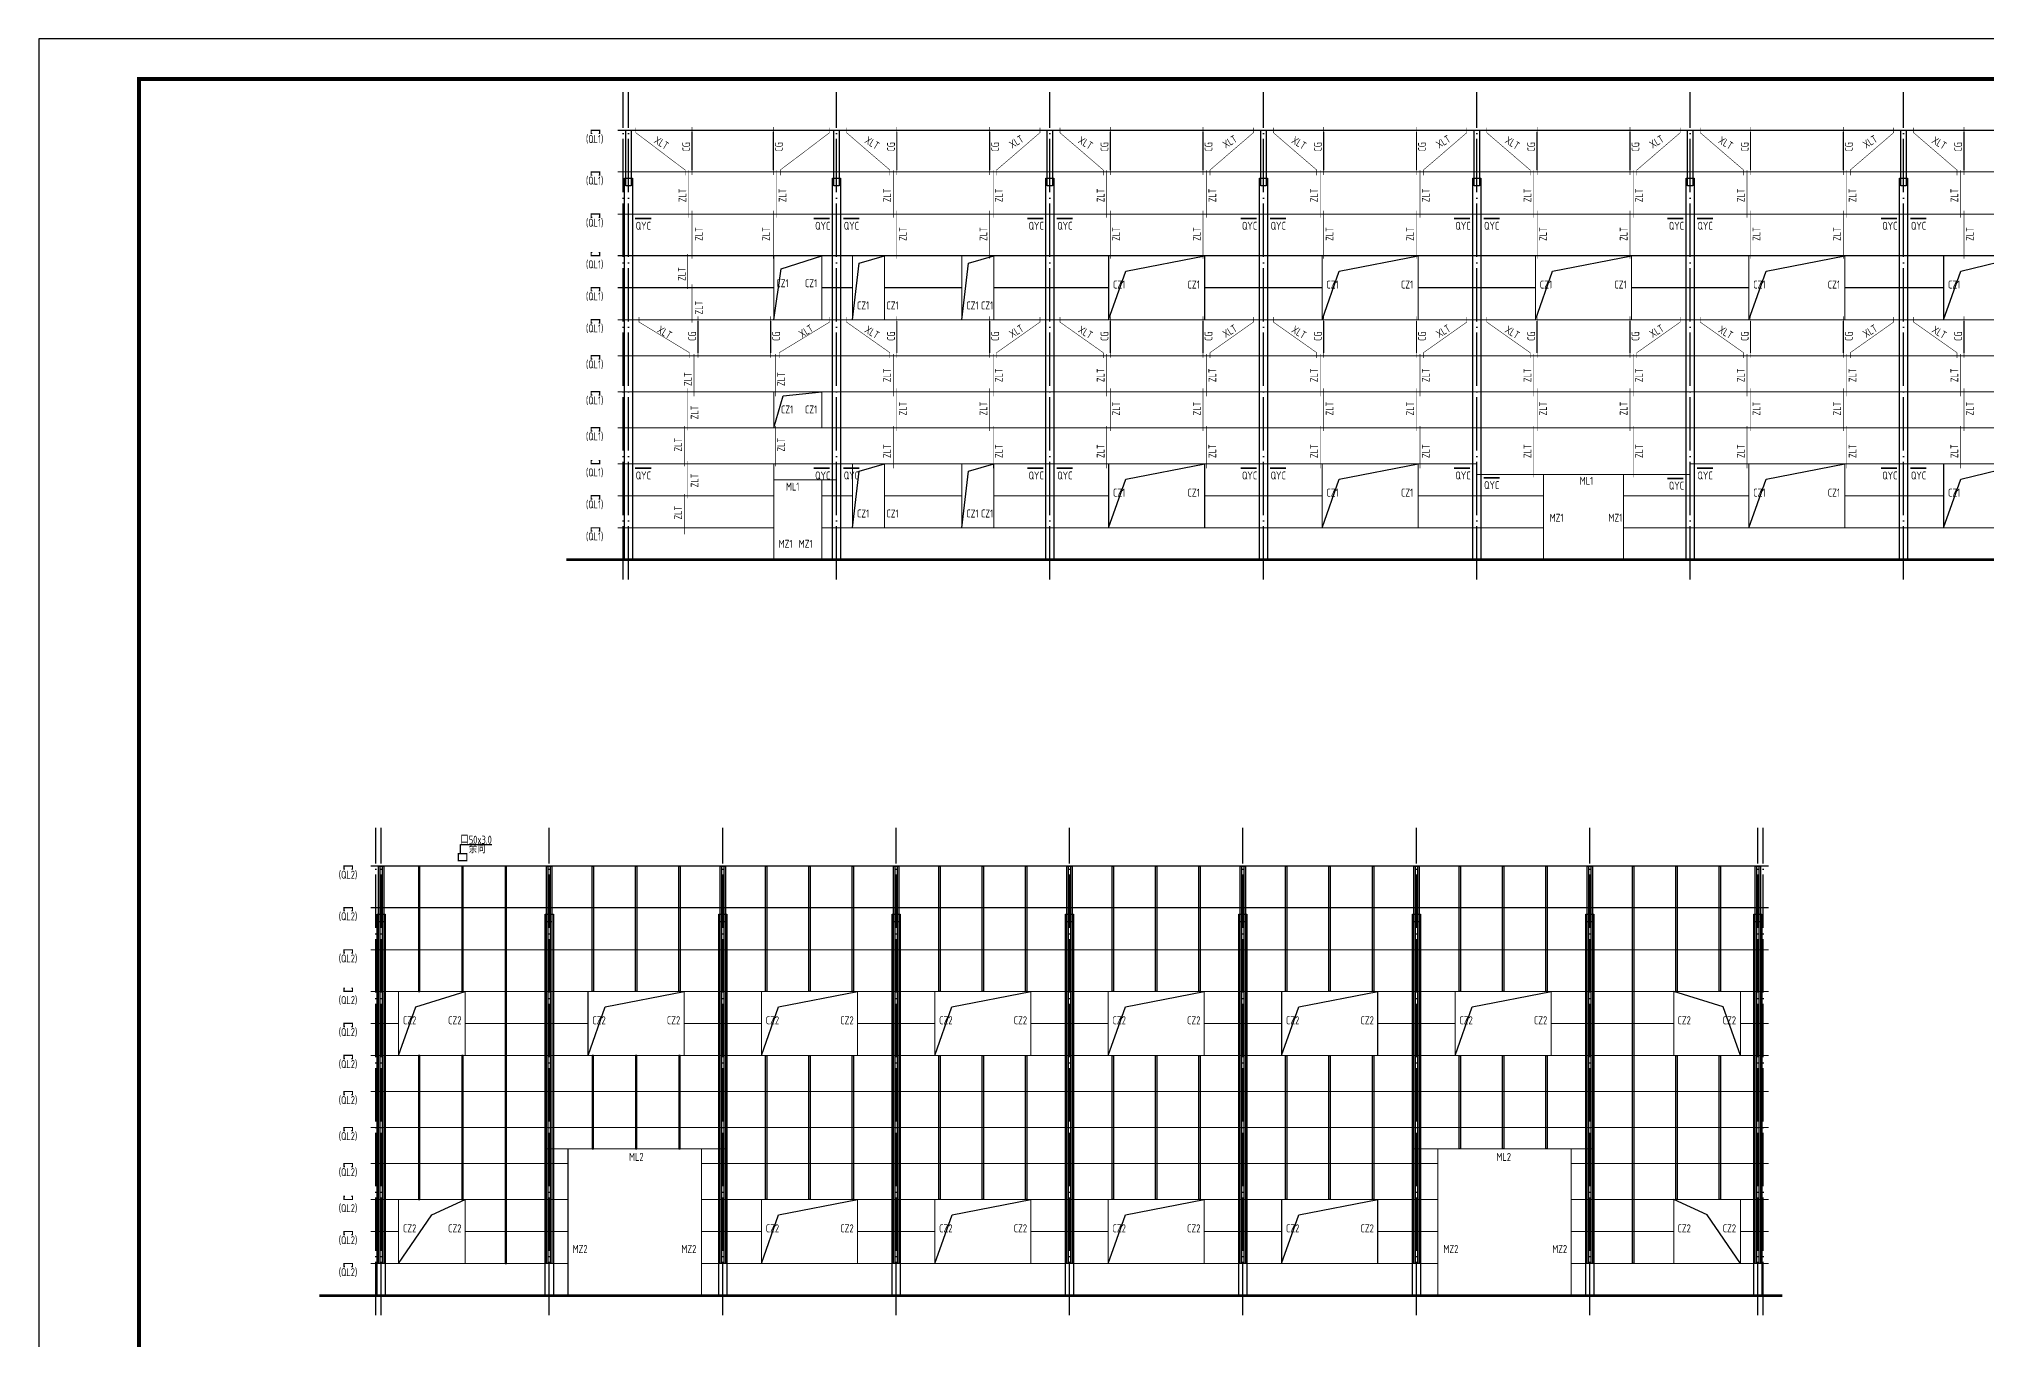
# Model space of a CAD drawing. Extents: x 19118 to 566552, y -1188739 to 92943.
# Drawn here: x 77812 to 150798, y -749253 to -700514 of the extents above; entities that cross this region are included whole.
import ezdxf

# ---------------------------------------------------------------- set-up
doc = ezdxf.new("R2010")
doc.units = 0
doc.header["$LTSCALE"] = 1000
doc.header["$MEASUREMENT"] = 0
doc.linetypes.add('DOTE', pattern=[2.42, 2, -0.2, 0.02, -0.2])
for name, color, linetype in [('3T_BAR', 7, 'CONTINUOUS'), ('621', 2, 'CONTINUOUS'), ('A_DE_DETAIL_3', 144, 'CONTINUOUS'), ('AXIS', 3, 'CONTINUOUS'), ('DOTE', 9, 'DOTE'), ('PUB_TITLE', 4, 'CONTINUOUS'), ('QL', 4, 'CONTINUOUS'), ('TEXT', 7, 'CONTINUOUS'), ('THICK', 6, 'CONTINUOUS'), ('屋面隅撑', 1, 'CONTINUOUS'), ('檩条拉条', 253, 'CONTINUOUS'), ('窗线', 124, 'CONTINUOUS')]:
    doc.layers.add(name, color=color, linetype=linetype)
doc.layers.add('基础堆坡', color=40, linetype='CONTINUOUS', lineweight=25)
doc.styles.add('TSSD_Rein', font='atssdeng.shx', dxfattribs={"width": 0.7, "bigfont": 'atssdchn.shx'})

msp = doc.modelspace()

# ---------------------------------------------------------------- linework, layer by layer
at = {"layer": '3T_BAR', "const_width": 100}
for points in [[(97585.86, -720039.62), (204932.48, -720039.62)], [(88320.71, -747619.82), (143155.28, -747619.82)]]:
    msp.add_lwpolyline(points, dxfattribs=at)
at = {"layer": '621', "const_width": 45}
for points in [[(98550.55, -704059.62), (98510.56, -704059.62), (98510.56, -703939.62), (98830.55, -703939.62), (98830.55, -704059.62), (98790.56, -704059.62)], [(98550.55, -705619.62), (98510.56, -705619.62), (98510.56, -705499.62), (98830.55, -705499.62), (98830.55, -705619.62), (98790.56, -705619.62)], [(98550.55, -707199.62), (98510.56, -707199.62), (98510.56, -707079.62), (98830.55, -707079.62), (98830.55, -707199.62), (98790.56, -707199.62)], [(98550.55, -708519.62), (98510.56, -708519.62), (98510.56, -708639.62), (98830.55, -708639.62), (98830.55, -708519.62), (98790.56, -708519.62)], [(98550.55, -709959.62), (98510.56, -709959.62), (98510.56, -709839.62), (98830.55, -709839.62), (98830.55, -709959.62), (98790.56, -709959.62)], [(98550.55, -711159.62), (98510.56, -711159.62), (98510.56, -711039.62), (98830.55, -711039.62), (98830.55, -711159.62), (98790.56, -711159.62)], [(98550.55, -712509.62), (98510.56, -712509.62), (98510.56, -712389.62), (98830.55, -712389.62), (98830.55, -712509.62), (98790.56, -712509.62)], [(98550.55, -713859.62), (98510.56, -713859.62), (98510.56, -713739.62), (98830.55, -713739.62), (98830.55, -713859.62), (98790.56, -713859.62)], [(98550.55, -715209.62), (98510.56, -715209.62), (98510.56, -715089.62), (98830.55, -715089.62), (98830.55, -715209.62), (98790.56, -715209.62)], [(98550.55, -716319.62), (98510.56, -716319.62), (98510.56, -716439.62), (98830.55, -716439.62), (98830.55, -716319.62), (98790.56, -716319.62)], [(98550.55, -717759.62), (98510.56, -717759.62), (98510.56, -717639.62), (98830.55, -717639.62), (98830.55, -717759.62), (98790.56, -717759.62)], [(98550.55, -718959.62), (98510.56, -718959.62), (98510.56, -718839.62), (98830.55, -718839.62), (98830.55, -718959.62), (98790.56, -718959.62)], [(93533.26, -731199.26), (93533.26, -731199.26), (93533.26, -731056.24), (93853.25, -731056.24), (93853.25, -731199.26)], [(93533.26, -731199.26), (93533.26, -731199.26), (93533.26, -731319.26), (93853.25, -731319.26), (93853.25, -731199.26)], [(89285.41, -731639.82), (89245.42, -731639.82), (89245.42, -731519.82), (89565.41, -731519.82), (89565.41, -731639.82), (89525.41, -731639.82)], [(89285.41, -733199.82), (89245.42, -733199.82), (89245.42, -733079.82), (89565.41, -733079.82), (89565.41, -733199.82), (89525.41, -733199.82)], [(89285.41, -734779.82), (89245.42, -734779.82), (89245.42, -734659.82), (89565.41, -734659.82), (89565.41, -734779.82), (89525.41, -734779.82)], [(89285.41, -736099.82), (89245.42, -736099.82), (89245.42, -736219.82), (89565.41, -736219.82), (89565.41, -736099.82), (89525.41, -736099.82)], [(89285.41, -737539.82), (89245.42, -737539.82), (89245.42, -737419.82), (89565.41, -737419.82), (89565.41, -737539.82), (89525.41, -737539.82)], [(89285.41, -738739.82), (89245.42, -738739.82), (89245.42, -738619.82), (89565.41, -738619.82), (89565.41, -738739.82), (89525.41, -738739.82)], [(89285.41, -740089.82), (89245.42, -740089.82), (89245.42, -739969.82), (89565.41, -739969.82), (89565.41, -740089.82), (89525.41, -740089.82)], [(89285.41, -741439.82), (89245.42, -741439.82), (89245.42, -741319.82), (89565.41, -741319.82), (89565.41, -741439.82), (89525.41, -741439.82)], [(89285.41, -742789.82), (89245.42, -742789.82), (89245.42, -742669.82), (89565.41, -742669.82), (89565.41, -742789.82), (89525.41, -742789.82)], [(89285.41, -743899.82), (89245.42, -743899.82), (89245.42, -744019.82), (89565.41, -744019.82), (89565.41, -743899.82), (89525.41, -743899.82)], [(89285.41, -745339.82), (89245.42, -745339.82), (89245.42, -745219.82), (89565.41, -745219.82), (89565.41, -745339.82), (89525.41, -745339.82)], [(89285.41, -746539.82), (89245.42, -746539.82), (89245.42, -746419.82), (89565.41, -746419.82), (89565.41, -746539.82), (89525.41, -746539.82)]]:
    msp.add_lwpolyline(points, dxfattribs=at)
at = {"layer": 'A_DE_DETAIL_3'}
for points in [[(99808.4, -703939.62), (100008.4, -703939.62), (100008.4, -706026.55), (99808.4, -706026.55)], [(107608.4, -703939.62), (107808.4, -703939.62), (107808.4, -706026.55), (107608.4, -706026.55)], [(115608.4, -703939.62), (115808.4, -703939.62), (115808.4, -706026.55), (115608.4, -706026.55)], [(123608.4, -703939.62), (123808.4, -703939.62), (123808.4, -706026.55), (123608.4, -706026.55)], [(131608.4, -703939.62), (131808.4, -703939.62), (131808.4, -706026.55), (131608.4, -706026.55)], [(139608.4, -703939.62), (139808.4, -703939.62), (139808.4, -706026.55), (139608.4, -706026.55)], [(147608.4, -703939.62), (147808.4, -703939.62), (147808.4, -706026.55), (147608.4, -706026.55)], [(99758.4, -705739.62), (100058.4, -705739.62), (100058.4, -720039.62), (99758.4, -720039.62)], [(107558.4, -705739.62), (107858.4, -705739.62), (107858.4, -720039.62), (107558.4, -720039.62)], [(115558.4, -705739.62), (115858.4, -705739.62), (115858.4, -720039.62), (115558.4, -720039.62)], [(123558.4, -705739.62), (123858.4, -705739.62), (123858.4, -720039.62), (123558.4, -720039.62)], [(131558.4, -705739.62), (131858.4, -705739.62), (131858.4, -720039.62), (131558.4, -720039.62)], [(139558.4, -705739.62), (139858.4, -705739.62), (139858.4, -720039.62), (139558.4, -720039.62)], [(147558.4, -705739.62), (147858.4, -705739.62), (147858.4, -720039.62), (147558.4, -720039.62)], [(90543.25, -731519.82), (90743.25, -731519.82), (90743.25, -733606.74), (90543.25, -733606.74)], [(96843.25, -731519.82), (97043.25, -731519.82), (97043.25, -733606.74), (96843.25, -733606.74)], [(103343.25, -731519.82), (103543.25, -731519.82), (103543.25, -733606.74), (103343.25, -733606.74)], [(109843.25, -731519.82), (110043.25, -731519.82), (110043.25, -733606.74), (109843.25, -733606.74)], [(116343.25, -731519.82), (116543.25, -731519.82), (116543.25, -733606.74), (116343.25, -733606.74)], [(122843.25, -731519.82), (123043.25, -731519.82), (123043.25, -733606.74), (122843.25, -733606.74)], [(129343.25, -731519.82), (129543.25, -731519.82), (129543.25, -733606.74), (129343.25, -733606.74)], [(135843.25, -731519.82), (136043.25, -731519.82), (136043.25, -733606.74), (135843.25, -733606.74)], [(142143.25, -731519.82), (142343.25, -731519.82), (142343.25, -733606.74), (142143.25, -733606.74)], [(90493.25, -733319.82), (90793.25, -733319.82), (90793.25, -747619.82), (90493.25, -747619.82)], [(96793.25, -733319.82), (97093.25, -733319.82), (97093.25, -747619.82), (96793.25, -747619.82)], [(103293.25, -733319.82), (103593.25, -733319.82), (103593.25, -747619.82), (103293.25, -747619.82)], [(109793.25, -733319.82), (110093.25, -733319.82), (110093.25, -747619.82), (109793.25, -747619.82)], [(116293.25, -733319.82), (116593.25, -733319.82), (116593.25, -747619.82), (116293.25, -747619.82)], [(122793.25, -733319.82), (123093.25, -733319.82), (123093.25, -747619.82), (122793.25, -747619.82)], [(129293.25, -733319.82), (129593.25, -733319.82), (129593.25, -747619.82), (129293.25, -747619.82)], [(135793.25, -733319.82), (136093.25, -733319.82), (136093.25, -747619.82), (135793.25, -747619.82)], [(142093.25, -733319.82), (142393.25, -733319.82), (142393.25, -747619.82), (142093.25, -747619.82)]]:
    msp.add_lwpolyline(points, close=True, dxfattribs=at)
at = {"layer": 'DOTE', "linetype": 'DOTE'}
for p, q in [((99708.4, -720781.56), (99708.4, -702507.05)), ((99908.4, -720781.56), (99908.4, -702507.05)), ((107708.4, -720781.56), (107708.4, -702507.05)), ((115708.4, -720781.56), (115708.4, -702507.05)), ((123708.4, -720781.56), (123708.4, -702507.05)), ((131708.4, -720781.56), (131708.4, -702507.05)), ((139708.4, -720781.56), (139708.4, -702507.05)), ((147708.4, -720781.56), (147708.4, -702507.05)), ((90443.25, -748361.75), (90443.25, -730087.24)), ((90643.25, -748361.75), (90643.25, -730087.24)), ((96943.25, -748361.75), (96943.25, -730087.24)), ((103443.25, -748361.75), (103443.25, -730087.24)), ((109943.25, -748361.75), (109943.25, -730087.24)), ((116443.25, -748361.75), (116443.25, -730087.24)), ((122943.25, -748361.75), (122943.25, -730087.24)), ((129443.25, -748361.75), (129443.25, -730087.24)), ((135943.25, -748361.75), (135943.25, -730087.24)), ((142243.25, -748361.75), (142243.25, -730087.24)), ((142443.25, -748361.75), (142443.25, -730087.24))]:
    msp.add_line(p, q, dxfattribs=at)
at = {"layer": 'PUB_TITLE'}
msp.add_lwpolyline([(77811.65, -789614.24), (235461.65, -789614.24), (235461.65, -700514.24), (77811.65, -700514.24)], close=True, dxfattribs=at)
at = {"layer": 'PUB_TITLE', "const_width": 150}
msp.add_lwpolyline([(81561.65, -788114.24), (233961.65, -788114.24), (233961.65, -702014.24), (81561.65, -702014.24)], close=True, dxfattribs=at)
at = {"layer": 'QL', "const_width": 40}
for points in [[(203908.4, -703939.62), (99508.4, -703939.62)], [(203908.4, -705499.62), (99508.4, -705499.62)], [(203908.4, -707079.62), (99508.4, -707079.62)], [(203908.4, -708639.62), (99508.4, -708639.62)], [(105358.4, -711039.62), (105358.4, -708639.62)], [(107158.4, -711039.62), (107158.4, -708639.62)], [(108308.4, -711039.62), (108308.4, -708639.62)], [(109508.4, -711039.62), (109508.4, -708639.62)], [(112408.4, -711039.62), (112408.4, -708639.62)], [(113608.4, -711039.62), (113608.4, -708639.62)], [(117908.38, -711039.62), (117908.38, -708639.62)], [(121508.38, -711039.62), (121508.38, -708639.62)], [(125908.4, -711039.62), (125908.4, -708639.62)], [(129508.4, -711039.62), (129508.4, -708639.62)], [(133908.4, -711039.62), (133908.4, -708639.62)], [(137508.4, -711039.62), (137508.4, -708639.62)], [(141908.4, -711039.62), (141908.4, -708639.62)], [(145508.4, -711039.62), (145508.4, -708639.62)], [(149208.4, -711039.62), (149208.4, -708639.62)], [(105358.4, -709839.62), (99508.4, -709839.62)], [(108308.4, -709839.62), (107158.4, -709839.62)], [(112408.4, -709839.62), (109508.4, -709839.62)], [(112408.4, -709839.62), (109508.4, -709839.62)], [(115708.4, -709839.62), (113608.4, -709839.62)], [(117908.38, -709839.62), (115708.4, -709839.62)], [(125908.4, -709839.62), (121508.38, -709839.62)], [(133908.4, -709839.62), (129508.4, -709839.62)], [(141908.4, -709839.62), (137508.4, -709839.62)], [(149208.4, -709839.62), (145508.4, -709839.62)], [(203908.4, -711039.62), (99508.4, -711039.62)], [(203908.4, -712389.62), (99508.4, -712389.62)], [(203908.4, -713739.62), (99508.4, -713739.62)], [(105358.4, -715089.62), (105358.4, -713739.62)], [(107158.4, -715089.62), (107158.4, -713739.62)], [(115708.4, -715089.62), (99508.4, -715089.62)], [(155708.4, -715089.62), (115708.4, -715089.62)], [(115708.4, -716439.62), (99508.4, -716439.62)], [(105358.4, -720039.62), (105358.4, -716439.62)], [(108308.4, -718839.62), (108308.4, -716439.62)], [(109508.4, -718839.62), (109508.4, -716439.62)], [(112408.4, -718839.62), (112408.4, -716439.62)], [(113608.4, -718839.62), (113608.4, -716439.62)], [(131713.19, -716439.62), (115708.4, -716439.62)], [(117908.4, -718839.62), (117908.4, -716439.62)], [(121508.4, -718839.62), (121508.4, -716439.62)], [(125908.4, -718839.62), (125908.4, -716439.62)], [(129508.4, -718839.62), (129508.4, -716439.62)], [(155708.4, -716439.62), (139708.4, -716439.62)], [(141908.4, -718839.62), (141908.4, -716439.62)], [(145508.4, -718839.62), (145508.4, -716439.62)], [(149208.4, -718839.62), (149208.4, -716439.62)], [(107708.4, -717039.83), (105358.4, -717039.83)], [(107158.4, -720039.62), (107158.4, -717039.62)], [(131708.4, -716839.62), (139708.4, -716839.62)], [(134208.4, -716839.62), (134208.4, -720039.62)], [(137208.4, -716839.62), (137208.4, -720039.62)], [(105358.4, -717639.62), (99508.4, -717639.62)], [(108308.4, -717639.62), (107158.4, -717639.62)], [(112408.4, -717639.62), (109508.4, -717639.62)], [(115708.4, -717639.62), (113608.4, -717639.62)], [(117908.4, -717639.62), (115708.4, -717639.62)], [(125908.4, -717639.62), (121508.4, -717639.62)], [(134208.4, -717639.62), (129508.4, -717639.62)], [(141908.4, -717639.62), (137208.4, -717639.62)], [(149209.44, -717639.62), (145508.4, -717639.62)], [(105358.4, -718839.62), (99508.4, -718839.62)], [(109508.4, -718839.62), (107158.4, -718839.62)], [(115708.4, -718839.62), (109508.4, -718839.62)], [(134208.4, -718839.62), (115708.4, -718839.62)], [(155708.4, -718839.62), (137208.4, -718839.62)], [(142643.25, -731519.82), (90243.25, -731519.82)], [(142643.25, -733079.82), (90243.25, -733079.82)], [(142643.25, -734659.82), (90243.25, -734659.82)], [(142643.25, -736219.82), (90243.25, -736219.82)], [(91293.25, -738619.82), (91293.25, -736219.82)], [(93793.25, -738619.82), (93793.25, -736219.82)], [(98393.24, -738619.82), (98393.24, -736219.82)], [(101993.24, -738619.82), (101993.24, -736219.82)], [(104893.24, -738619.82), (104893.24, -736219.82)], [(108493.24, -738619.82), (108493.24, -736219.82)], [(111393.24, -738619.82), (111393.24, -736219.82)], [(114993.24, -738619.82), (114993.24, -736219.82)], [(117893.24, -738619.82), (117893.24, -736219.82)], [(121493.24, -738619.82), (121493.24, -736219.82)], [(124393.24, -738619.82), (124393.24, -736219.82)], [(127993.24, -738619.82), (127993.24, -736219.82)], [(130893.24, -738619.82), (130893.24, -736219.82)], [(134493.24, -738619.82), (134493.24, -736219.82)], [(139093.25, -738619.82), (139093.25, -736219.82)], [(141593.25, -738619.82), (141593.25, -736219.82)], [(91293.25, -737419.82), (90243.25, -737419.82)], [(98393.24, -737419.82), (93793.25, -737419.82)], [(104893.24, -737419.82), (101993.24, -737419.82)], [(111393.24, -737419.82), (108493.24, -737419.82)], [(117893.24, -737419.82), (114993.24, -737419.82)], [(124393.24, -737419.82), (121493.24, -737419.82)], [(130893.24, -737419.82), (127993.24, -737419.82)], [(139093.25, -737419.82), (134493.24, -737419.82)], [(142643.25, -737419.82), (141593.25, -737419.82)], [(142643.25, -738619.82), (90243.25, -738619.82)], [(142643.25, -739969.82), (90243.25, -739969.82)], [(142643.25, -741319.82), (90243.25, -741319.82)], [(96793.25, -742119.82), (103593.25, -742119.82)], [(97643.25, -747619.82), (97643.25, -742119.82)], [(102643.25, -747619.82), (102643.25, -742119.82)], [(136093.25, -742119.82), (129293.25, -742119.82)], [(130243.25, -747619.82), (130243.25, -742119.82)], [(135243.25, -747619.82), (135243.25, -742119.82)], [(97643.25, -742669.82), (90243.25, -742669.82)], [(130243.25, -742669.82), (102643.25, -742669.82)], [(142643.25, -742669.82), (135243.25, -742669.82)], [(97643.25, -744019.82), (90243.25, -744019.82)], [(91293.25, -746419.82), (91293.25, -744019.82)], [(93793.25, -746419.82), (93793.25, -744019.82)], [(130243.25, -744019.82), (102643.25, -744019.82)], [(104893.25, -746419.82), (104893.25, -744019.82)], [(108493.25, -746419.82), (108493.25, -744019.82)], [(111393.25, -746419.82), (111393.25, -744019.82)], [(114993.25, -746419.82), (114993.25, -744019.82)], [(117893.25, -746419.82), (117893.25, -744019.82)], [(121493.25, -746419.82), (121493.25, -744019.82)], [(124393.25, -746419.82), (124393.25, -744019.82)], [(127993.25, -746419.82), (127993.25, -744019.82)], [(142643.25, -744019.82), (135243.25, -744019.82)], [(139093.25, -746419.82), (139093.25, -744019.82)], [(141593.25, -746419.82), (141593.25, -744019.82)], [(91293.25, -745219.82), (90243.25, -745219.82)], [(97643.25, -745219.82), (93793.25, -745219.82)], [(104893.25, -745219.82), (102643.25, -745219.82)], [(111393.25, -745219.82), (108493.25, -745219.82)], [(117893.25, -745219.82), (114993.25, -745219.82)], [(124393.25, -745219.82), (121493.25, -745219.82)], [(130243.25, -745219.82), (127993.25, -745219.82)], [(139093.25, -745219.82), (135243.25, -745219.82)], [(142643.25, -745219.82), (141593.25, -745219.82)], [(97643.25, -746419.82), (90243.25, -746419.82)], [(130243.25, -746419.82), (102643.25, -746419.82)], [(142643.25, -746419.82), (135243.25, -746419.82)]]:
    msp.add_lwpolyline(points, dxfattribs=at)
at = {"layer": 'THICK'}
for points in [[(90543.25, -731519.82), (90593.25, -731519.82), (90593.25, -746419.82), (90543.25, -746419.82)], [(90693.25, -731519.82), (90743.25, -731519.82), (90743.25, -746419.82), (90693.25, -746419.82)], [(92093.25, -731519.82), (92043.25, -731519.82), (92043.25, -736219.82), (92093.25, -736219.82)], [(93718.25, -731519.82), (93668.25, -731519.82), (93668.25, -736219.82), (93718.25, -736219.82)], [(95343.25, -731519.82), (95293.25, -731519.82), (95293.25, -746419.82), (95343.25, -746419.82)], [(96843.25, -731519.82), (96893.25, -731519.82), (96893.25, -746419.82), (96843.25, -746419.82)], [(96993.25, -731519.82), (97043.25, -731519.82), (97043.25, -746419.82), (96993.25, -746419.82)], [(98543.25, -731519.82), (98593.25, -731519.82), (98593.25, -736219.82), (98543.25, -736219.82)], [(100168.25, -731519.82), (100218.25, -731519.82), (100218.25, -736219.82), (100168.25, -736219.82)], [(101793.25, -731519.82), (101843.25, -731519.82), (101843.25, -736219.82), (101793.25, -736219.82)], [(103343.25, -731519.82), (103393.25, -731519.82), (103393.25, -746419.82), (103343.25, -746419.82)], [(103493.25, -731519.82), (103543.25, -731519.82), (103543.25, -746419.82), (103493.25, -746419.82)], [(105043.25, -731519.82), (105093.25, -731519.82), (105093.25, -736219.82), (105043.25, -736219.82)], [(106668.25, -731519.82), (106718.25, -731519.82), (106718.25, -736219.82), (106668.25, -736219.82)], [(108293.25, -731519.82), (108343.25, -731519.82), (108343.25, -736219.82), (108293.25, -736219.82)], [(109843.25, -731519.82), (109893.25, -731519.82), (109893.25, -746419.82), (109843.25, -746419.82)], [(109993.25, -731519.82), (110043.25, -731519.82), (110043.25, -746419.82), (109993.25, -746419.82)], [(111543.25, -731519.82), (111593.25, -731519.82), (111593.25, -736219.82), (111543.25, -736219.82)], [(113168.25, -731519.82), (113218.25, -731519.82), (113218.25, -736219.82), (113168.25, -736219.82)], [(114793.25, -731519.82), (114843.25, -731519.82), (114843.25, -736219.82), (114793.25, -736219.82)], [(116343.25, -731519.82), (116393.25, -731519.82), (116393.25, -746419.82), (116343.25, -746419.82)], [(116493.25, -731519.82), (116543.25, -731519.82), (116543.25, -746419.82), (116493.25, -746419.82)], [(118043.25, -731519.82), (118093.25, -731519.82), (118093.25, -736219.82), (118043.25, -736219.82)], [(119668.25, -731519.82), (119718.25, -731519.82), (119718.25, -736219.82), (119668.25, -736219.82)], [(121293.25, -731519.82), (121343.25, -731519.82), (121343.25, -736219.82), (121293.25, -736219.82)], [(122843.25, -731519.82), (122893.25, -731519.82), (122893.25, -746419.82), (122843.25, -746419.82)], [(122993.25, -731519.82), (123043.25, -731519.82), (123043.25, -746419.82), (122993.25, -746419.82)], [(124543.25, -731519.82), (124593.25, -731519.82), (124593.25, -736219.82), (124543.25, -736219.82)], [(126168.25, -731519.82), (126218.25, -731519.82), (126218.25, -736219.82), (126168.25, -736219.82)], [(127793.25, -731519.82), (127843.25, -731519.82), (127843.25, -736219.82), (127793.25, -736219.82)], [(129343.25, -731519.82), (129393.25, -731519.82), (129393.25, -746419.82), (129343.25, -746419.82)], [(129493.25, -731519.82), (129543.25, -731519.82), (129543.25, -746419.82), (129493.25, -746419.82)], [(131043.25, -731519.82), (131093.25, -731519.82), (131093.25, -736219.82), (131043.25, -736219.82)], [(132668.25, -731519.82), (132718.25, -731519.82), (132718.25, -736219.82), (132668.25, -736219.82)], [(134293.25, -731519.82), (134343.25, -731519.82), (134343.25, -736219.82), (134293.25, -736219.82)], [(135843.25, -731519.82), (135893.25, -731519.82), (135893.25, -746419.82), (135843.25, -746419.82)], [(135993.25, -731519.82), (136043.25, -731519.82), (136043.25, -746419.82), (135993.25, -746419.82)], [(137543.25, -731519.82), (137593.25, -731519.82), (137593.25, -746419.82), (137543.25, -746419.82)], [(139168.25, -731519.82), (139218.25, -731519.82), (139218.25, -736219.82), (139168.25, -736219.82)], [(140793.25, -731519.82), (140843.25, -731519.82), (140843.25, -736219.82), (140793.25, -736219.82)], [(142143.25, -731519.82), (142193.25, -731519.82), (142193.25, -746419.82), (142143.25, -746419.82)], [(142293.25, -731519.82), (142343.25, -731519.82), (142343.25, -746419.82), (142293.25, -746419.82)], [(92093.25, -738619.82), (92043.25, -738619.82), (92043.25, -744019.82), (92093.25, -744019.82)], [(93718.25, -738619.82), (93668.25, -738619.82), (93668.25, -744019.82), (93718.25, -744019.82)], [(98593.25, -738619.82), (98543.25, -738619.82), (98543.25, -742119.82), (98593.25, -742119.82)], [(100218.25, -738619.82), (100168.25, -738619.82), (100168.25, -742119.82), (100218.25, -742119.82)], [(101843.25, -738619.82), (101793.25, -738619.82), (101793.25, -742119.82), (101843.25, -742119.82)], [(105043.25, -738619.82), (105093.25, -738619.82), (105093.25, -744019.82), (105043.25, -744019.82)], [(106668.25, -738619.82), (106718.25, -738619.82), (106718.25, -744019.82), (106668.25, -744019.82)], [(108293.25, -738619.82), (108343.25, -738619.82), (108343.25, -744019.82), (108293.25, -744019.82)], [(111543.25, -738619.82), (111593.25, -738619.82), (111593.25, -744019.82), (111543.25, -744019.82)], [(113168.25, -738619.82), (113218.25, -738619.82), (113218.25, -744019.82), (113168.25, -744019.82)], [(114793.25, -738619.82), (114843.25, -738619.82), (114843.25, -744019.82), (114793.25, -744019.82)], [(118043.25, -738619.82), (118093.25, -738619.82), (118093.25, -744019.82), (118043.25, -744019.82)], [(119668.25, -738619.82), (119718.25, -738619.82), (119718.25, -744019.82), (119668.25, -744019.82)], [(121293.25, -738619.82), (121343.25, -738619.82), (121343.25, -744019.82), (121293.25, -744019.82)], [(124543.25, -738619.82), (124593.25, -738619.82), (124593.25, -744019.82), (124543.25, -744019.82)], [(126168.25, -738619.82), (126218.25, -738619.82), (126218.25, -744019.82), (126168.25, -744019.82)], [(127793.25, -738619.82), (127843.25, -738619.82), (127843.25, -744019.82), (127793.25, -744019.82)], [(131043.25, -738619.82), (131093.25, -738619.82), (131093.25, -742119.82), (131043.25, -742119.82)], [(132668.25, -738619.82), (132718.25, -738619.82), (132718.25, -742119.82), (132668.25, -742119.82)], [(134293.25, -738619.82), (134343.25, -738619.82), (134343.25, -742119.82), (134293.25, -742119.82)], [(139168.25, -738619.82), (139218.25, -738619.82), (139218.25, -744019.82), (139168.25, -744019.82)], [(140793.25, -738619.82), (140843.25, -738619.82), (140843.25, -744019.82), (140793.25, -744019.82)]]:
    msp.add_lwpolyline(points, close=True, dxfattribs=at)
at = {"layer": '基础堆坡'}
msp.add_lwpolyline([(93611.13, -731056.24), (93611.13, -730712.01), (94782.62, -730712.01)], dxfattribs=at)
at = {"layer": '屋面隅撑', "const_width": 60}
for points in [[(100160.58, -707249.62), (100760.58, -707249.62)], [(107456.21, -707249.62), (106856.21, -707249.62)], [(107960.58, -707249.62), (108560.58, -707249.62)], [(115456.21, -707249.62), (114856.21, -707249.62)], [(115960.58, -707249.62), (116560.58, -707249.62)], [(123456.21, -707249.62), (122856.21, -707249.62)], [(123960.58, -707249.62), (124560.58, -707249.62)], [(131456.21, -707249.62), (130856.21, -707249.62)], [(131960.58, -707249.62), (132560.58, -707249.62)], [(139456.21, -707249.62), (138856.21, -707249.62)], [(139960.58, -707249.62), (140560.58, -707249.62)], [(147456.21, -707249.62), (146856.21, -707249.62)], [(147960.58, -707249.62), (148560.58, -707249.62)], [(100160.58, -716609.62), (100760.58, -716609.62)], [(107456.21, -716609.62), (106856.21, -716609.62)], [(107960.58, -716609.62), (108560.58, -716609.62)], [(115456.21, -716609.62), (114856.21, -716609.62)], [(115960.58, -716609.62), (116560.58, -716609.62)], [(123456.21, -716609.62), (122856.21, -716609.62)], [(123960.58, -716609.62), (124560.58, -716609.62)], [(131456.21, -716609.62), (130856.21, -716609.62)], [(139960.58, -716609.62), (140560.58, -716609.62)], [(147456.21, -716609.62), (146856.21, -716609.62)], [(147960.58, -716609.62), (148560.58, -716609.62)], [(131960.58, -716971.78), (132560.58, -716971.78)], [(139456.21, -716990), (138856.21, -716990)]]:
    msp.add_lwpolyline(points, dxfattribs=at)
at = {"layer": '檩条拉条', "color": 1}
for points, const_width in [([(100185.28, -703842.31), (100185.28, -704029.04), (102034.16, -705428.76), (102034.16, -705626.56)], 19.2), ([(102293.66, -703990.67), (102293.66, -705442.06)], 48), ([(102293.66, -705611.34), (102293.66, -703813.78)], 19.2), ([(105339.64, -703990.67), (105339.64, -705442.06)], 48), ([(105339.64, -705611.34), (105339.64, -703813.78)], 19.2), ([(107448.01, -703842.31), (107448.01, -704029.04), (105599.14, -705428.76), (105599.14, -705626.56)], 19.2), ([(108083.52, -703842.31), (108083.52, -704029.04), (109709.22, -705428.76), (109709.22, -705626.56)], 19.2), ([(109968.73, -703990.67), (109968.73, -705442.06)], 48), ([(109968.73, -705611.34), (109968.73, -703813.78)], 19.2), ([(113448.07, -703990.67), (113448.07, -705442.06)], 48), ([(113448.07, -705611.34), (113448.07, -703813.78)], 19.2), ([(115333.27, -703842.31), (115333.27, -704029.04), (113707.57, -705428.76), (113707.57, -705626.56)], 19.2), ([(116083.52, -703842.31), (116083.52, -704029.04), (117709.22, -705428.76), (117709.22, -705626.56)], 19.2), ([(117968.73, -703990.67), (117968.73, -705442.06)], 48), ([(117968.73, -705611.34), (117968.73, -703813.78)], 19.2), ([(121448.07, -703990.67), (121448.07, -705442.06)], 48), ([(121448.07, -705611.34), (121448.07, -703813.78)], 19.2), ([(123333.27, -703842.31), (123333.27, -704029.04), (121707.57, -705428.76), (121707.57, -705626.56)], 19.2), ([(124083.52, -703842.31), (124083.52, -704029.04), (125709.22, -705428.76), (125709.22, -705626.56)], 19.2), ([(125968.73, -703990.67), (125968.73, -705442.06)], 48), ([(125968.73, -705611.34), (125968.73, -703813.78)], 19.2), ([(129448.07, -703990.67), (129448.07, -705442.06)], 48), ([(129448.07, -705611.34), (129448.07, -703813.78)], 19.2), ([(131333.27, -703842.31), (131333.27, -704029.04), (129707.57, -705428.76), (129707.57, -705626.56)], 19.2), ([(132083.52, -703842.31), (132083.52, -704029.04), (133709.22, -705428.76), (133709.22, -705626.56)], 19.2), ([(133968.73, -703990.67), (133968.73, -705442.06)], 48), ([(133968.73, -705611.34), (133968.73, -703813.78)], 19.2), ([(137448.07, -703990.67), (137448.07, -705442.06)], 48), ([(137448.07, -705611.34), (137448.07, -703813.78)], 19.2), ([(139333.27, -703842.31), (139333.27, -704029.04), (137707.57, -705428.76), (137707.57, -705626.56)], 19.2), ([(140083.52, -703842.31), (140083.52, -704029.04), (141709.22, -705428.76), (141709.22, -705626.56)], 19.2), ([(141968.73, -703990.67), (141968.73, -705442.06)], 48), ([(141968.73, -705611.34), (141968.73, -703813.78)], 19.2), ([(145448.07, -703990.67), (145448.07, -705442.06)], 48), ([(145448.07, -705611.34), (145448.07, -703813.78)], 19.2), ([(147333.27, -703842.31), (147333.27, -704029.04), (145707.57, -705428.76), (145707.57, -705626.56)], 19.2), ([(148083.52, -703842.31), (148083.52, -704029.04), (149709.22, -705428.76), (149709.22, -705626.56)], 19.2), ([(149968.73, -703990.67), (149968.73, -705442.06)], 48), ([(149968.73, -705611.34), (149968.73, -703813.78)], 19.2), ([(102160.07, -707211.85), (102160.07, -705434.15)], 19.2), ([(105473.22, -707211.85), (105473.22, -705434.15)], 19.2), ([(109835.14, -707211.85), (109835.14, -705434.15)], 19.2), ([(113581.65, -707211.85), (113581.65, -705434.15)], 19.2), ([(117835.14, -707211.85), (117835.14, -705434.15)], 19.2), ([(121581.65, -707211.85), (121581.65, -705434.15)], 19.2), ([(125835.14, -707211.85), (125835.14, -705434.15)], 19.2), ([(129581.65, -707211.85), (129581.65, -705434.15)], 19.2), ([(133835.14, -707211.85), (133835.14, -705434.15)], 19.2), ([(137581.65, -707211.85), (137581.65, -705434.15)], 19.2), ([(141835.14, -707211.85), (141835.14, -705434.15)], 19.2), ([(145581.65, -707211.85), (145581.65, -705434.15)], 19.2), ([(149835.14, -707211.85), (149835.14, -705434.15)], 19.2), ([(102293.66, -708747.6), (102293.66, -706953.78)], 19.2), ([(105339.64, -708747.6), (105339.64, -706953.78)], 19.2), ([(109968.73, -708747.6), (109968.73, -706953.78)], 19.2), ([(113448.07, -708747.6), (113448.07, -706953.78)], 19.2), ([(117968.73, -708747.6), (117968.73, -706953.78)], 19.2), ([(121448.07, -708747.6), (121448.07, -706953.78)], 19.2), ([(125968.73, -708747.6), (125968.73, -706953.78)], 19.2), ([(129448.07, -708747.6), (129448.07, -706953.78)], 19.2), ([(133968.73, -708747.6), (133968.73, -706953.78)], 19.2), ([(137448.07, -708747.6), (137448.07, -706953.78)], 19.2), ([(141968.73, -708747.6), (141968.73, -706953.78)], 19.2), ([(145448.07, -708747.6), (145448.07, -706953.78)], 19.2), ([(149968.73, -708747.6), (149968.73, -706953.78)], 19.2), ([(102131.97, -709894.15), (102131.97, -708574.15)], 19.2), ([(102293.66, -711148.14), (102293.66, -709713.78)], 19.2), ([(100307.66, -710942.31), (100307.66, -711129.04), (102196.87, -712276.97), (102196.87, -712474.76)], 19.2), ([(102515.33, -711090.67), (102515.33, -712290.26)], 48), ([(102515.33, -712459.54), (102515.33, -710913.78)], 19.2), ([(105240.35, -711090.67), (105240.35, -712290.26)], 48), ([(105240.35, -712459.54), (105240.35, -710913.78)], 19.2), ([(107448.01, -710942.31), (107448.01, -711129.04), (105558.8, -712276.97), (105558.8, -712474.76)], 19.2), ([(108083.52, -710942.31), (108083.52, -711129.04), (109709.22, -712276.97), (109709.22, -712474.76)], 19.2), ([(109968.73, -711090.67), (109968.73, -712290.26)], 48), ([(109968.73, -712459.54), (109968.73, -710913.78)], 19.2), ([(113448.07, -711090.67), (113448.07, -712290.26)], 48), ([(113448.07, -712459.54), (113448.07, -710913.78)], 19.2), ([(115333.27, -710942.31), (115333.27, -711129.04), (113707.57, -712276.97), (113707.57, -712474.76)], 19.2), ([(116083.52, -710942.31), (116083.52, -711129.04), (117709.22, -712276.97), (117709.22, -712474.76)], 19.2), ([(117968.73, -711090.67), (117968.73, -712290.26)], 48), ([(117968.73, -712459.54), (117968.73, -710913.78)], 19.2), ([(121448.07, -711090.67), (121448.07, -712290.26)], 48), ([(121448.07, -712459.54), (121448.07, -710913.78)], 19.2), ([(123333.27, -710942.31), (123333.27, -711129.04), (121707.57, -712276.97), (121707.57, -712474.76)], 19.2), ([(124083.52, -710942.31), (124083.52, -711129.04), (125709.22, -712276.97), (125709.22, -712474.76)], 19.2), ([(125968.73, -711090.67), (125968.73, -712290.26)], 48), ([(125968.73, -712459.54), (125968.73, -710913.78)], 19.2), ([(129448.07, -711090.67), (129448.07, -712290.26)], 48), ([(129448.07, -712459.54), (129448.07, -710913.78)], 19.2), ([(131333.27, -710942.31), (131333.27, -711129.04), (129707.57, -712276.97), (129707.57, -712474.76)], 19.2), ([(132083.52, -710942.31), (132083.52, -711129.04), (133709.22, -712276.97), (133709.22, -712474.76)], 19.2), ([(133968.73, -711090.67), (133968.73, -712290.26)], 48), ([(133968.73, -712459.54), (133968.73, -710913.78)], 19.2), ([(137448.07, -711090.67), (137448.07, -712290.26)], 48), ([(137448.07, -712459.54), (137448.07, -710913.78)], 19.2), ([(139333.27, -710942.31), (139333.27, -711129.04), (137707.57, -712276.97), (137707.57, -712474.76)], 19.2), ([(140083.52, -710942.31), (140083.52, -711129.04), (141709.22, -712276.97), (141709.22, -712474.76)], 19.2), ([(141968.73, -711090.67), (141968.73, -712290.26)], 48), ([(141968.73, -712459.54), (141968.73, -710913.78)], 19.2), ([(145448.07, -711090.67), (145448.07, -712290.26)], 48), ([(145448.07, -712459.54), (145448.07, -710913.78)], 19.2), ([(147333.27, -710942.31), (147333.27, -711129.04), (145707.57, -712276.97), (145707.57, -712474.76)], 19.2), ([(148083.52, -710942.31), (148083.52, -711129.04), (149709.22, -712276.97), (149709.22, -712474.76)], 19.2), ([(149968.73, -711090.67), (149968.73, -712290.26)], 48), ([(149968.73, -712459.54), (149968.73, -710913.78)], 19.2), ([(102363.37, -713915.94), (102363.37, -712324.15)], 19.2), ([(105415.06, -713915.94), (105415.06, -712324.15)], 19.2), ([(109835.14, -713915.94), (109835.14, -712324.15)], 19.2), ([(113581.65, -713915.94), (113581.65, -712324.15)], 19.2), ([(117835.14, -713915.94), (117835.14, -712324.15)], 19.2), ([(121581.65, -713915.94), (121581.65, -712324.15)], 19.2), ([(125835.14, -713915.94), (125835.14, -712324.15)], 19.2), ([(129581.65, -713915.94), (129581.65, -712324.15)], 19.2), ([(133835.14, -713915.94), (133835.14, -712324.15)], 19.2), ([(137581.65, -713915.94), (137581.65, -712324.15)], 19.2), ([(141835.14, -713915.94), (141835.14, -712324.15)], 19.2), ([(145581.65, -713915.94), (145581.65, -712324.15)], 19.2), ([(149835.14, -713915.94), (149835.14, -712324.15)], 19.2), ([(102135.32, -715187.58), (102135.32, -713606.38)], 19.2), ([(109968.73, -715207.61), (109968.73, -713613.78)], 19.2), ([(113448.07, -715207.61), (113448.07, -713613.78)], 19.2), ([(117968.73, -715207.61), (117968.73, -713613.78)], 19.2), ([(121448.07, -715207.61), (121448.07, -713613.78)], 19.2), ([(125968.73, -715207.61), (125968.73, -713613.78)], 19.2), ([(129448.07, -715207.61), (129448.07, -713613.78)], 19.2), ([(133968.73, -715207.61), (133968.73, -713613.78)], 19.2), ([(137448.07, -715207.61), (137448.07, -713613.78)], 19.2), ([(141968.73, -715207.61), (141968.73, -713613.78)], 19.2), ([(145448.07, -715207.61), (145448.07, -713613.78)], 19.2), ([(149968.73, -715207.61), (149968.73, -713613.78)], 19.2), ([(102001.73, -716541.5), (102001.73, -715024.15)], 19.2), ([(105415.06, -716541.5), (105415.06, -715024.15)], 19.2), ([(109835.14, -716615.94), (109835.14, -715024.15)], 19.2), ([(113581.65, -716615.94), (113581.65, -715024.15)], 19.2), ([(117835.14, -716615.94), (117835.14, -715024.15)], 19.2), ([(121581.65, -716615.94), (121581.65, -715024.15)], 19.2), ([(125835.14, -716615.94), (125835.14, -715024.15)], 19.2), ([(129581.65, -716615.94), (129581.65, -715024.15)], 19.2), ([(133835.14, -716946.5), (133835.14, -715024.15)], 19.2), ([(137581.65, -716946.5), (137581.65, -715024.15)], 19.2), ([(141835.14, -716615.94), (141835.14, -715024.15)], 19.2), ([(145581.65, -716615.94), (145581.65, -715024.15)], 19.2), ([(149835.14, -716615.94), (149835.14, -715024.15)], 19.2), ([(102135.32, -717737.58), (102135.32, -716336.11)], 19.2), ([(102001.73, -719091.5), (102001.73, -717574.15)], 19.2)]:
    msp.add_lwpolyline(points, dxfattribs=dict(at, const_width=const_width))
at = {"layer": '窗线'}
for points in [[(105358.4, -711039.62), (105633.08, -709133.08), (107158.4, -708639.62)], [(108311.52, -711039.62), (108557.24, -708915.94), (109508.4, -708639.62)], [(112411.52, -711039.62), (112657.24, -708915.94), (113608.4, -708639.62)], [(117908.38, -711039.62), (118552.1, -709216.23), (121508.38, -708639.62)], [(125908.4, -711039.62), (126552.12, -709216.23), (129508.4, -708639.62)], [(133908.4, -711039.62), (134552.12, -709216.23), (137508.4, -708639.62)], [(141908.4, -711039.62), (142552.12, -709216.23), (145508.4, -708639.62)], [(149208.4, -711039.62), (149852.12, -709216.23), (152208.4, -708639.62)], [(105358.4, -715089.62), (105707.24, -713898.91), (107158.4, -713739.62)], [(108311.52, -718839.62), (108557.24, -716715.94), (109508.4, -716439.62)], [(112411.52, -718839.62), (112657.24, -716715.94), (113608.4, -716439.62)], [(117908.4, -718839.62), (118552.12, -717016.23), (121508.4, -716439.62)], [(125908.4, -718839.62), (126552.12, -717016.23), (129508.4, -716439.62)], [(141908.4, -718839.62), (142552.12, -717016.23), (145508.4, -716439.62)], [(149208.4, -718839.62), (149852.12, -717016.23), (152208.4, -716439.62)], [(91293.25, -738619.81), (91936.97, -736796.43), (93793.25, -736219.82)], [(98393.24, -738619.81), (99036.96, -736796.43), (101993.24, -736219.82)], [(104893.24, -738619.81), (105536.96, -736796.43), (108493.24, -736219.82)], [(111393.24, -738619.81), (112036.96, -736796.43), (114993.24, -736219.82)], [(117893.24, -738619.81), (118536.96, -736796.43), (121493.24, -736219.82)], [(124393.24, -738619.81), (125036.96, -736796.43), (127993.24, -736219.82)], [(130893.24, -738619.81), (131536.96, -736796.43), (134493.24, -736219.82)], [(141593.26, -738619.81), (140949.53, -736796.43), (139093.25, -736219.82)], [(91293.25, -746419.81), (92536.97, -744596.43), (93793.25, -744019.82)], [(104893.25, -746419.81), (105536.97, -744596.43), (108493.25, -744019.82)], [(111393.25, -746419.81), (112036.97, -744596.43), (114993.25, -744019.82)], [(117893.25, -746419.81), (118536.97, -744596.43), (121493.25, -744019.82)], [(124393.25, -746419.81), (125036.97, -744596.43), (127993.25, -744019.82)], [(141593.26, -746419.81), (140349.53, -744596.43), (139093.25, -744019.82)]]:
    msp.add_lwpolyline(points, dxfattribs=at)

# ---------------------------------------------------------------- texts
at = {"layer": 'AXIS', "style": 'TSSD_Rein', "width": 0.8}
for s, p in [('(QL1)', (98315.68, -704413.76)), ('(QL1)', (98315.68, -705973.76)), ('(QL1)', (98315.68, -707553.76)), ('(QL1)', (98315.68, -709113.76)), ('(QL1)', (98315.68, -710313.76)), ('(QL1)', (98315.68, -711513.76)), ('(QL1)', (98315.68, -712863.76)), ('(QL1)', (98315.68, -714213.76)), ('(QL1)', (98315.68, -715563.76)), ('(QL1)', (98315.68, -716913.76)), ('(QL1)', (98315.68, -718113.76)), ('(QL1)', (98315.68, -719313.76)), ('(QL2)', (89050.54, -731993.95)), ('(QL2)', (89050.54, -733553.95)), ('(QL2)', (89050.54, -735133.95)), ('(QL2)', (89050.54, -736693.95)), ('(QL2)', (89050.54, -737893.95)), ('(QL2)', (89050.54, -739093.95)), ('(QL2)', (89050.54, -740443.95)), ('(QL2)', (89050.54, -741793.95)), ('(QL2)', (89050.54, -743143.95)), ('(QL2)', (89050.54, -744493.95)), ('(QL2)', (89050.54, -745693.95)), ('(QL2)', (89050.54, -746893.95))]:
    msp.add_text(s, height=300, dxfattribs=at).set_placement(p)
at = {"layer": 'TEXT', "style": 'TSSD_Rein', "oblique": 360, "width": 0.8}
for rotation, p in [(328.6721399, (100837.08, -704393.64)), (328.6721399, (108735.32, -704393.64)), (31.3278601, (114295.43, -704628.62)), (328.6721399, (116735.32, -704393.64)), (31.3278601, (122295.43, -704628.62)), (328.6721399, (124735.32, -704393.64)), (31.3278601, (130295.43, -704628.62)), (328.6721399, (132735.32, -704393.64)), (31.3278601, (138295.43, -704628.62)), (328.6721399, (140735.32, -704393.64)), (31.3278601, (146295.43, -704628.62)), (328.6721399, (148735.32, -704393.64)), (328.6721399, (100959.46, -711493.64)), (31.3278601, (106410.17, -711728.62)), (328.6721399, (108735.32, -711493.64)), (31.3278601, (114295.43, -711728.62)), (328.6721399, (116735.32, -711493.64)), (31.3278601, (122295.43, -711728.62)), (328.6721399, (124735.32, -711493.64)), (31.3278601, (130295.43, -711728.62)), (328.6721399, (132735.32, -711493.64)), (31.3278601, (138295.43, -711728.62)), (328.6721399, (140735.32, -711493.64)), (31.3278601, (146295.43, -711728.62)), (328.6721399, (148735.32, -711493.64))]:
    msp.add_text('XLT', height=288, rotation=rotation, dxfattribs=at).set_placement(p)
at = {"layer": 'TEXT', "style": 'TSSD_Rein', "width": 0.8}
for s, p in [('CG', (102220.37, -704732.86)), ('CG', (105689.85, -704732.86)), ('CG', (109895.44, -704732.86)), ('CG', (113798.28, -704732.86)), ('CG', (117895.44, -704732.86)), ('CG', (121798.28, -704732.86)), ('CG', (125895.44, -704732.86)), ('CG', (129798.28, -704732.86)), ('CG', (133895.44, -704732.86)), ('CG', (137798.28, -704732.86)), ('CG', (141895.44, -704732.86)), ('CG', (145798.28, -704732.86)), ('CG', (149895.44, -704732.86)), ('ZLT', (102078.48, -706636.58)), ('ZLT', (105831.74, -706636.58)), ('ZLT', (109753.55, -706636.58)), ('ZLT', (113940.17, -706636.58)), ('ZLT', (117753.55, -706636.58)), ('ZLT', (121940.17, -706636.58)), ('ZLT', (125753.55, -706636.58)), ('ZLT', (129940.17, -706636.58)), ('ZLT', (133753.55, -706636.58)), ('ZLT', (137940.17, -706636.58)), ('ZLT', (141753.55, -706636.58)), ('ZLT', (145940.17, -706636.58)), ('ZLT', (149753.55, -706636.58)), ('ZLT', (102691.62, -708084.75)), ('ZLT', (105218.6, -708084.75)), ('ZLT', (110336.03, -708084.75)), ('ZLT', (113357.69, -708084.75)), ('ZLT', (118336.03, -708084.75)), ('ZLT', (121357.69, -708084.75)), ('ZLT', (126336.03, -708084.75)), ('ZLT', (129357.69, -708084.75)), ('ZLT', (134336.03, -708084.75)), ('ZLT', (137357.69, -708084.75)), ('ZLT', (142336.03, -708084.75)), ('ZLT', (145357.69, -708084.75)), ('ZLT', (150336.03, -708084.75)), ('ZLT', (102050.38, -709585.63)), ('ZLT', (102691.62, -710844.75)), ('CG', (102442.04, -711832.86)), ('CG', (105590.56, -711832.86)), ('CG', (109895.44, -711832.86)), ('CG', (113798.28, -711832.86)), ('CG', (117895.44, -711832.86)), ('CG', (121798.28, -711832.86)), ('CG', (125895.44, -711832.86)), ('CG', (129798.28, -711832.86)), ('CG', (133895.44, -711832.86)), ('CG', (137798.28, -711832.86)), ('CG', (141895.44, -711832.86)), ('CG', (145798.28, -711832.86)), ('CG', (149895.44, -711832.86)), ('ZLT', (102281.78, -713526.58)), ('ZLT', (105773.58, -713526.58)), ('ZLT', (109753.55, -713381.91)), ('ZLT', (113940.17, -713381.91)), ('ZLT', (117753.55, -713381.91)), ('ZLT', (121940.17, -713381.91)), ('ZLT', (125753.55, -713381.91)), ('ZLT', (129940.17, -713381.91)), ('ZLT', (133753.55, -713381.91)), ('ZLT', (137940.17, -713381.91)), ('ZLT', (141753.55, -713381.91)), ('ZLT', (145940.17, -713381.91)), ('ZLT', (149753.55, -713381.91)), ('ZLT', (102533.28, -714774.02)), ('ZLT', (110336.03, -714628.75)), ('ZLT', (113357.69, -714628.75)), ('ZLT', (118336.03, -714628.75)), ('ZLT', (121357.69, -714628.75)), ('ZLT', (126336.03, -714628.75)), ('ZLT', (129357.69, -714628.75)), ('ZLT', (134336.03, -714628.75)), ('ZLT', (137357.69, -714628.75)), ('ZLT', (142336.03, -714628.75)), ('ZLT', (145357.69, -714628.75)), ('ZLT', (150336.03, -714628.75)), ('ZLT', (101920.14, -715982.78)), ('ZLT', (105773.58, -715982.78)), ('ZLT', (109753.55, -716226.58)), ('ZLT', (113940.17, -716226.58)), ('ZLT', (117753.55, -716226.58)), ('ZLT', (121940.17, -716226.58)), ('ZLT', (125753.55, -716226.58)), ('ZLT', (129940.17, -716226.58)), ('ZLT', (133753.55, -716226.58)), ('ZLT', (137940.17, -716226.58)), ('ZLT', (141753.55, -716226.58)), ('ZLT', (145940.17, -716226.58)), ('ZLT', (149753.55, -716226.58)), ('ZLT', (102533.28, -717324.02)), ('ZLT', (101920.14, -718532.78))]:
    msp.add_text(s, height=288, rotation=90, dxfattribs=at).set_placement(p)
for s, p in [('QYC', (100182.52, -707668.83)), ('QYC', (106908.12, -707668.83)), ('QYC', (107982.52, -707668.83)), ('QYC', (114908.12, -707668.83)), ('QYC', (115982.52, -707668.83)), ('QYC', (122908.12, -707668.83)), ('QYC', (123982.52, -707668.83)), ('QYC', (130908.12, -707668.83)), ('QYC', (131982.52, -707668.83)), ('QYC', (138908.12, -707668.83)), ('QYC', (139982.52, -707668.83)), ('QYC', (146908.12, -707668.83)), ('QYC', (147982.52, -707668.83)), ('CZ1', (105452.16, -709821.12)), ('CZ1', (106522.55, -709821.12)), ('CZ1', (118069.61, -709872.02)), ('CZ1', (120863.78, -709872.02)), ('CZ1', (126069.63, -709872.02)), ('CZ1', (128863.79, -709872.02)), ('CZ1', (134069.63, -709872.02)), ('CZ1', (136863.79, -709872.02)), ('CZ1', (142069.63, -709872.02)), ('CZ1', (144863.79, -709872.02)), ('CZ1', (149369.63, -709872.02)), ('CZ1', (108472.76, -710654.7)), ('CZ1', (109576.1, -710654.7)), ('CZ1', (112572.76, -710654.7)), ('CZ1', (113120.82, -710654.7)), ('CZ1', (105622.76, -714554.7)), ('CZ1', (106522.55, -714554.7)), ('QYC', (100182.52, -717028.83)), ('ML1', (105812.93, -717445.27)), ('QYC', (106908.12, -717028.83)), ('QYC', (107982.52, -717028.83)), ('QYC', (114908.12, -717028.83)), ('QYC', (115982.52, -717028.83)), ('CZ1', (118069.63, -717672.02)), ('CZ1', (120863.79, -717672.02)), ('QYC', (122908.12, -717028.83)), ('QYC', (123982.52, -717028.83)), ('CZ1', (126069.63, -717672.02)), ('CZ1', (128863.79, -717672.02)), ('QYC', (130908.12, -717028.83)), ('QYC', (131982.52, -717390.99)), ('ML1', (135568.66, -717228.54)), ('QYC', (138908.12, -717409.21)), ('QYC', (139982.52, -717028.83)), ('CZ1', (142069.63, -717672.02)), ('CZ1', (144863.79, -717672.02)), ('QYC', (146908.12, -717028.83)), ('QYC', (147982.52, -717028.83)), ('CZ1', (149369.63, -717672.02)), ('CZ1', (108472.76, -718454.7)), ('CZ1', (109576.1, -718454.7)), ('CZ1', (112572.76, -718454.7)), ('CZ1', (113120.82, -718454.7)), ('MZ1', (134439.81, -718614.8)), ('MZ1', (136644.42, -718614.8)), ('MZ1', (105538.02, -719591.28)), ('MZ1', (106291.66, -719591.28)), ('CZ2', (91454.49, -737452.21)), ('CZ2', (93148.65, -737452.21)), ('CZ2', (98554.47, -737452.21)), ('CZ2', (101348.63, -737452.21)), ('CZ2', (105054.47, -737452.21)), ('CZ2', (107848.63, -737452.21)), ('CZ2', (111554.47, -737452.21)), ('CZ2', (114348.63, -737452.21)), ('CZ2', (118054.47, -737452.21)), ('CZ2', (120848.63, -737452.21)), ('CZ2', (124554.47, -737452.21)), ('CZ2', (127348.63, -737452.21)), ('CZ2', (131054.47, -737452.21)), ('CZ2', (133848.63, -737452.21)), ('CZ2', (139230.16, -737452.21)), ('CZ2', (140924.33, -737452.21)), ('ML2', (99931.94, -742574.92)), ('ML2', (132446.87, -742574.92)), ('CZ2', (91454.49, -745252.21)), ('CZ2', (93148.65, -745252.21)), ('CZ2', (105054.49, -745252.21)), ('CZ2', (107848.65, -745252.21)), ('CZ2', (111554.49, -745252.21)), ('CZ2', (114348.65, -745252.21)), ('CZ2', (118054.49, -745252.21)), ('CZ2', (120848.65, -745252.21)), ('CZ2', (124554.49, -745252.21)), ('CZ2', (127348.65, -745252.21)), ('CZ2', (139230.16, -745252.21)), ('CZ2', (140924.33, -745252.21)), ('MZ2', (97815.87, -746026.61)), ('MZ2', (101893.05, -746026.61)), ('MZ2', (130458.08, -746026.61)), ('MZ2', (134535.25, -746026.61))]:
    msp.add_text(s, height=300, dxfattribs=at).set_placement(p)
at = {"layer": '基础堆坡', "style": 'TSSD_Rein', "width": 0.8}
for s, p in [('口50x3.0', (93611.13, -730683.65)), ('余同', (93925.37, -731036.44))]:
    msp.add_text(s, height=300, dxfattribs=at).set_placement(p)

doc.saveas('drawing.dxf')
